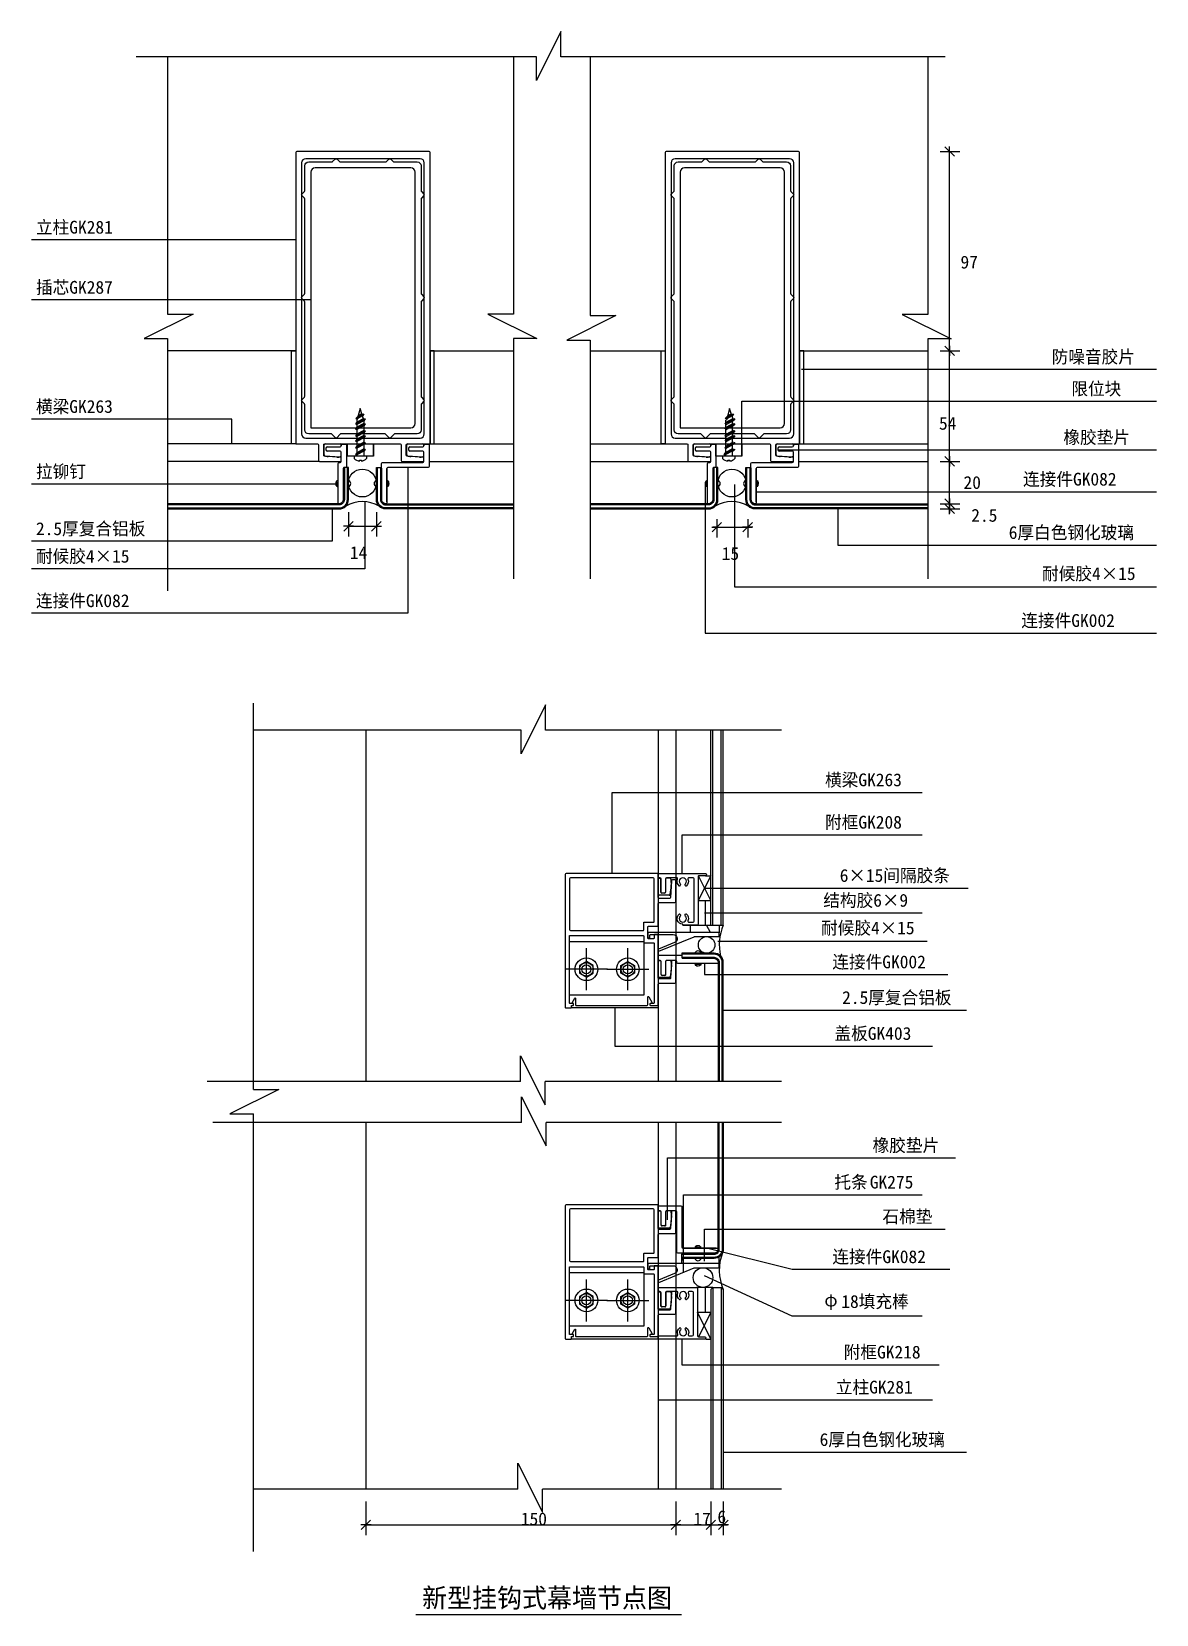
# Model space of a CAD drawing. Header units: metres. Extents: x 112450 to 112994, y 38933 to 39699.
import ezdxf

# ---------------------------------------------------------------- set-up
doc = ezdxf.new("R2010")
doc.units = ezdxf.units.M
for name, color, linetype in [('1', 1, 'Continuous'), ('AXIS', 3, 'Continuous'), ('DOTE', 1, 'Continuous'), ('LAYER4', 6, 'Continuous'), ('PUB_DIM', 3, 'Continuous')]:
    doc.layers.add(name, color=color, linetype=linetype)

# ---------------------------------------------------------------- blocks, each defined once
blk = doc.blocks.new('SJJ')
at = {"layer": 'AXIS'}
for p, q in [((-8.2, 0.67), (-8.2, 5.54)), ((-7.7, 6.04), (-0.4, 6.04)), ((-7.2, 2.94), (-7.2, 4.14)), ((-6.7, 4.64), (-0.4, 4.64)), ((-0.4, 2.44), (-6.7, 2.44)), ((0.1, 5.54), (0.1, 5.14)), ((0.1, 0.3), (0.1, 1.94)), ((-2.05, -0.35), (-6.24, -0.07))]:
    blk.add_line(p, q, dxfattribs=at)
for centre, radius, start, end in [((-7.7, 5.54), 0.5, 90, 180), ((-7.7, 0.67), 0.5, 180, 254.02), ((-5.95, 6.79), 6.87, 254.02, 267.55), ((-6.7, 4.14), 0.5, 90, 180), ((-6.7, 2.94), 0.5, 180, 270), ((-0.4, 5.54), 0.5, 0, 90), ((-0.4, 5.14), 0.5, 270, 0), ((-0.4, 5.14), 0.5, 270, 0), ((-0.4, 1.94), 0.5, 360, 90), ((-0.4, 1.94), 0.5, 0, 90), ((-0.4, 1.94), 0.5, 0, 90), ((-0.4, 0.3), 0.5, 286.49, 0), ((-1.6, 4.36), 4.73, 264.63, 286.49)]:
    blk.add_arc(centre, radius, start, end, dxfattribs=at)
blk = doc.blocks.new('_ArchTick')
blk.add_line((-0.54, 0), (0.54, 0))
at = {"color": 0, "linetype": 'ByBlock'}
blk.add_lwpolyline([(-0.5, -0.5), (0.5, 0.5)], dxfattribs=at)

msp = doc.modelspace()

# ---------------------------------------------------------------- hatches: boundary and pattern name
at = {"layer": 'PUB_DIM'}
h = msp.add_hatch(dxfattribs=at)
h.set_pattern_fill('DASH', scale=10)
h.paths.add_polyline_path([(112616.75, 39478.48, -0.04), (112616.54, 39478.57, -0.77), (112603.46, 39478.57, -0.04), (112603.25, 39478.48), (112603.25, 39472.23, -0.2), (112601.93, 39469.05, -0.28), (112618.07, 39469.05, -0.2), (112616.75, 39472.23)])
h = msp.add_hatch(dxfattribs=at)
h.set_pattern_fill('DASH', scale=10)
h.paths.add_polyline_path([(112795.57, 39478.48, -0.04), (112795.35, 39478.57, -0.77), (112782.28, 39478.57, -0.04), (112782.07, 39478.48), (112782.07, 39472.23, -0.2), (112780.75, 39469.05, -0.28), (112796.88, 39469.05, -0.2), (112795.57, 39472.23)])
h = msp.add_hatch(dxfattribs=at)
h.set_pattern_fill('NET', scale=20)
h.paths.add_polyline_path([(112778.67, 39278.22), (112772.52, 39278.22), (112772.52, 39266.72, -0.39), (112772.06, 39266.22), (112778.67, 39266.22)])
h = msp.add_hatch(dxfattribs=at)
h.set_pattern_fill('NET3', scale=15)
h.paths.add_polyline_path([(112782.67, 39266.22), (112772.11, 39266.22, -0.02), (112772.07, 39266.22), (112768.67, 39266.22), (112768.67, 39262.71), (112772.17, 39262.71), (112772.17, 39262.71), (112778.67, 39262.71), (112778.67, 39262.71), (112782.47, 39262.71, -0.41), (112782.67, 39262.51)])
h = msp.add_hatch(dxfattribs=at)
h.set_pattern_fill('DASH', scale=10)
h.paths.add_polyline_path([(112784.67, 39266.22), (112782.67, 39266.22), (112782.67, 39262.51), (112782.67, 39260.91, -0.41), (112782.47, 39260.71), (112776.59, 39260.71, -0.41), (112780.59, 39256.71, -0.41), (112776.59, 39252.72), (112780.21, 39252.72, -0.2), (112783.39, 39251.4, -0.17)])
h = msp.add_hatch(dxfattribs=at)
h.set_pattern_fill('NET3', scale=15)
h.paths.add_polyline_path([(112782.47, 39105.64, -0.14), (112780.11, 39104.97), (112773.86, 39104.97, -0.74), (112770.86, 39104.97), (112764.61, 39104.97), (112764.61, 39102.46), (112782.47, 39102.46)])
h = msp.add_hatch(dxfattribs=at)
h.set_pattern_fill('DASH', scale=10)
h.paths.add_polyline_path([(112784.09, 39107.25, -0.07), (112783.35, 39106.29, -0.06), (112782.47, 39105.6), (112782.47, 39102.46, -0.41), (112782.67, 39102.26), (112782.67, 39100.66, -0.41), (112782.47, 39100.46), (112774.85, 39100.46, -0.41), (112779.59, 39095.72, -0.05), (112779.5, 39094.79), (112783.63, 39092.89, -0.16)])
h.paths.add_polyline_path([(112779.5, 39094.79, -0.36), (112774.85, 39090.97), (112779.67, 39090.97), (112783.67, 39090.97), (112784.67, 39089.97, -0.03), (112783.63, 39092.89)])
h = msp.add_hatch(dxfattribs=at)
h.set_pattern_fill('HEX', scale=8)
h.paths.add_polyline_path([(112779.59, 39095.72, 1), (112770.1, 39095.72, 1)])
h = msp.add_hatch(dxfattribs=at)
h.set_pattern_fill('NET', scale=20)
h.paths.add_polyline_path([(112778.67, 39089.97), (112779.67, 39090.97), (112771.67, 39090.97, -0.41), (112772.17, 39090.47), (112772.17, 39078.97), (112778.67, 39078.97)])

# ---------------------------------------------------------------- linework, layer by layer
msp.add_line((112635.92, 38932.71), (112764.47, 38932.71))
at = {"layer": 'AXIS'}
for p, q in [((112706.02, 39698.72), (112694.18, 39675.03)), ((112706.02, 39686.57), (112706.02, 39698.72)), ((112694.18, 39675.03), (112694.18, 39686.57)), ((112528.01, 39562.01), (112504.32, 39550.17)), ((112515.69, 39562.01), (112528.01, 39562.01)), ((112683.15, 39561.99), (112670.75, 39561.99)), ((112670.75, 39561.99), (112694.45, 39550.14)), ((112732.58, 39561.3), (112708.89, 39549.46)), ((112720.31, 39561.3), (112732.58, 39561.3)), ((112871.29, 39561.87), (112894.98, 39550.03)), ((112883.63, 39561.87), (112871.29, 39561.87)), ((112504.32, 39550.17), (112515.69, 39550.17)), ((112694.45, 39550.14), (112683.15, 39550.14)), ((112708.89, 39549.46), (112720.31, 39549.46)), ((112894.98, 39550.03), (112883.63, 39550.03)), ((112557.32, 39186.77), (112557.32, 39373.77)), ((112698.65, 39372.85), (112686.8, 39349.16)), ((112698.65, 39360.64), (112698.65, 39372.85)), ((112686.8, 39360.64), (112557.32, 39360.64)), ((112686.8, 39349.16), (112686.8, 39360.64)), ((112812.81, 39360.64), (112698.65, 39360.64)), ((112686.59, 39202.95), (112698.44, 39179.26)), ((112686.59, 39190.53), (112686.59, 39202.95)), ((112686.59, 39190.53), (112534.93, 39190.53)), ((112698.44, 39179.26), (112698.44, 39190.53)), ((112812.81, 39190.53), (112698.44, 39190.53)), ((112569.59, 39186.77), (112545.9, 39174.92)), ((112557.32, 39186.77), (112569.59, 39186.77)), ((112687.06, 39170.72), (112687.06, 39183.14)), ((112687.06, 39183.14), (112698.9, 39159.45)), ((112545.9, 39174.92), (112557.32, 39174.92)), ((112557.32, 38963.17), (112557.32, 39174.92)), ((112687.06, 39170.72), (112537.66, 39170.69)), ((112698.9, 39159.45), (112698.9, 39170.69)), ((112812.81, 39170.69), (112698.9, 39170.69)), ((112685.26, 38993.32), (112685.26, 39005.89)), ((112685.26, 39005.89), (112697.1, 38982.2)), ((112685.26, 38993.32), (112557.32, 38993.32)), ((112697.1, 38982.2), (112697.1, 38993.32)), ((112812.81, 38993.32), (112697.1, 38993.32))]:
    msp.add_line(p, q, dxfattribs=at)
at = {"layer": 'DOTE'}
for p, q in [((112577.75, 39544.23), (112515.69, 39544.23)), ((112642.75, 39544.23), (112683.15, 39544.23)), ((112720.31, 39544.23), (112756.57, 39544.23)), ((112821.57, 39544.23), (112883.63, 39544.23)), ((112577.95, 39499.23), (112515.69, 39499.23)), ((112615.38, 39493.23), (112615.38, 39499.23)), ((112642.75, 39499.23), (112683.15, 39499.23)), ((112720.31, 39499.23), (112756.57, 39499.23)), ((112793.7, 39493.23), (112793.7, 39499.23)), ((112820.27, 39499.23), (112883.63, 39499.23)), ((112589.25, 39490.73), (112515.69, 39490.73)), ((112642.75, 39490.73), (112683.15, 39490.73)), ((112720.31, 39490.73), (112768.07, 39490.73)), ((112821.57, 39490.73), (112883.63, 39490.73)), ((112611.67, 39360.64), (112611.67, 39190.53)), ((112753.17, 39360.64), (112753.17, 39190.53)), ((112761.67, 39360.64), (112761.67, 39190.53)), ((112778.67, 39266.22), (112778.67, 39360.64)), ((112784.67, 39266.22), (112784.67, 39360.64)), ((112765.04, 39266.22), (112784.67, 39266.22)), ((112746.17, 39258.21), (112710.17, 39258.21)), ((112746.17, 39257.91), (112746.17, 39232.46)), ((112746.17, 39232.46), (112710.17, 39232.46)), ((112611.67, 39170.69), (112611.67, 38993.32)), ((112753.17, 39170.69), (112753.17, 38993.32)), ((112761.67, 39170.69), (112761.67, 38993.32)), ((112746.17, 39097.96), (112710.17, 39097.96)), ((112746.17, 39097.66), (112746.17, 39072.22)), ((112779.67, 39090.97), (112778.67, 39089.97)), ((112778.67, 39089.97), (112778.67, 38993.32)), ((112779.67, 39090.97), (112783.67, 39090.97)), ((112783.67, 39090.97), (112784.67, 39089.97)), ((112784.67, 39089.97), (112784.67, 38993.32)), ((112746.17, 39072.22), (112710.17, 39072.22))]:
    msp.add_line(p, q, dxfattribs=at)
for points in [[(112599.28, 39492.78), (112591.72, 39493.29, -0.39), (112591.25, 39493.79), (112591.25, 39498.73, -0.41), (112591.75, 39499.23), (112628.25, 39499.23, -0.41), (112628.75, 39498.73), (112628.75, 39491.23, 0.41), (112629.25, 39490.73), (112639.25, 39490.73, 0.41), (112639.75, 39491.23), (112639.75, 39492.28, 0.39), (112639.28, 39492.78), (112631.72, 39493.29, -0.39), (112631.25, 39493.79), (112631.25, 39498.73, -0.41), (112631.75, 39499.23), (112642.55, 39499.23, 0.41), (112642.75, 39499.43), (112642.75, 39640.23, 0.41), (112642.25, 39640.73), (112578.25, 39640.73, 0.41), (112577.75, 39640.23), (112577.75, 39499.43, 0.41), (112577.95, 39499.23), (112588.25, 39499.23, -0.41), (112588.75, 39498.73), (112588.75, 39491.23, 0.41), (112589.25, 39490.73), (112599.25, 39490.73, 0.41), (112599.75, 39491.23), (112599.75, 39492.28, 0.39)], [(112624.9, 39635.88, 0.2), (112625.25, 39635.73), (112636.45, 39635.73, -0.41), (112638.45, 39633.73), (112638.45, 39621.73, 0.2), (112638.6, 39621.38), (112639.8, 39620.09, -0.41), (112639.8, 39619.38), (112638.6, 39618.09, 0.2), (112638.45, 39617.73), (112638.45, 39571.98, 0.2), (112638.6, 39571.63), (112639.8, 39570.33, -0.41), (112639.8, 39569.63), (112638.6, 39568.33, 0.2), (112638.45, 39567.98), (112638.45, 39522.23, 0.2), (112638.6, 39521.88), (112639.8, 39520.58, -0.41), (112639.8, 39519.88), (112638.6, 39518.58, 0.2), (112638.45, 39518.23), (112638.45, 39506.03, -0.41), (112636.45, 39504.03), (112625.66, 39504.03, 0.2), (112625.31, 39503.89), (112623.6, 39502.18, -0.41), (112622.9, 39502.18), (112621.19, 39503.89, 0.2), (112620.84, 39504.03), (112599.66, 39504.03, 0.2), (112599.31, 39503.89), (112597.6, 39502.18, -0.41), (112596.9, 39502.18), (112595.19, 39503.89, 0.2), (112594.84, 39504.03), (112584.05, 39504.03, -0.41), (112582.05, 39506.03), (112582.05, 39518.23, 0.2), (112581.9, 39518.58), (112580.7, 39519.88, -0.41), (112580.7, 39520.58), (112581.9, 39521.88, 0.2), (112582.05, 39522.23), (112582.05, 39567.98, 0.2), (112581.9, 39568.33), (112580.7, 39569.63, -0.41), (112580.7, 39570.33), (112581.9, 39571.63, 0.2), (112582.05, 39571.98), (112582.05, 39617.73, 0.2), (112581.9, 39618.09), (112580.7, 39619.38, -0.41), (112580.7, 39620.09), (112581.9, 39621.38, 0.2), (112582.05, 39621.73), (112582.05, 39633.73, -0.41), (112584.05, 39635.73), (112595.25, 39635.73, 0.2), (112595.6, 39635.88), (112596.9, 39637.09, -0.41), (112597.6, 39637.09), (112598.9, 39635.88, 0.2), (112599.25, 39635.73), (112621.25, 39635.73, 0.2), (112621.6, 39635.88), (112622.9, 39637.09, -0.41), (112623.6, 39637.09)], [(112580.55, 39635.23), (112580.55, 39504.03, 0.41), (112582.55, 39502.03), (112637.95, 39502.03, 0.41), (112639.95, 39504.03), (112639.95, 39635.23, 0.41), (112637.95, 39637.23), (112582.55, 39637.23, 0.41)], [(112778.1, 39492.78), (112770.53, 39493.29, -0.39), (112770.07, 39493.79), (112770.07, 39498.73, -0.41), (112770.57, 39499.23), (112807.07, 39499.23, -0.41), (112807.57, 39498.73), (112807.57, 39491.23, 0.41), (112808.07, 39490.73), (112818.07, 39490.73, 0.41), (112818.57, 39491.23), (112818.57, 39492.28, 0.39), (112818.1, 39492.78), (112810.53, 39493.29, -0.39), (112810.07, 39493.79), (112810.07, 39498.73, -0.41), (112810.57, 39499.23), (112821.37, 39499.23, 0.41), (112821.57, 39499.43), (112821.57, 39640.23, 0.41), (112821.07, 39640.73), (112757.07, 39640.73, 0.41), (112756.57, 39640.23), (112756.57, 39499.43, 0.41), (112756.77, 39499.23), (112767.07, 39499.23, -0.41), (112767.57, 39498.73), (112767.57, 39491.23, 0.41), (112768.07, 39490.73), (112778.07, 39490.73, 0.41), (112778.57, 39491.23), (112778.57, 39492.28, 0.39)], [(112803.71, 39635.88, 0.2), (112804.07, 39635.73), (112815.27, 39635.73, -0.41), (112817.27, 39633.73), (112817.27, 39621.73, 0.2), (112817.41, 39621.38), (112818.62, 39620.09, -0.41), (112818.62, 39619.38), (112817.41, 39618.09, 0.2), (112817.27, 39617.73), (112817.27, 39571.98, 0.2), (112817.41, 39571.63), (112818.62, 39570.33, -0.41), (112818.62, 39569.63), (112817.41, 39568.33, 0.2), (112817.27, 39567.98), (112817.27, 39522.23, 0.2), (112817.41, 39521.88), (112818.62, 39520.58, -0.41), (112818.62, 39519.88), (112817.41, 39518.58, 0.2), (112817.27, 39518.23), (112817.27, 39506.03, -0.41), (112815.27, 39504.03), (112804.48, 39504.03, 0.2), (112804.13, 39503.89), (112802.42, 39502.18, -0.41), (112801.71, 39502.18), (112800, 39503.89, 0.2), (112799.65, 39504.03), (112778.48, 39504.03, 0.2), (112778.13, 39503.89), (112776.42, 39502.18, -0.41), (112775.71, 39502.18), (112774, 39503.89, 0.2), (112773.65, 39504.03), (112762.87, 39504.03, -0.41), (112760.87, 39506.03), (112760.87, 39518.23, 0.2), (112760.72, 39518.58), (112759.51, 39519.88, -0.41), (112759.51, 39520.58), (112760.72, 39521.88, 0.2), (112760.87, 39522.23), (112760.87, 39567.98, 0.2), (112760.72, 39568.33), (112759.51, 39569.63, -0.41), (112759.51, 39570.33), (112760.72, 39571.63, 0.2), (112760.87, 39571.98), (112760.87, 39617.73, 0.2), (112760.72, 39618.09), (112759.51, 39619.38, -0.41), (112759.51, 39620.09), (112760.72, 39621.38, 0.2), (112760.87, 39621.73), (112760.87, 39633.73, -0.41), (112762.87, 39635.73), (112774.07, 39635.73, 0.2), (112774.42, 39635.88), (112775.71, 39637.09, -0.41), (112776.42, 39637.09), (112777.71, 39635.88, 0.2), (112778.07, 39635.73), (112800.07, 39635.73, 0.2), (112800.42, 39635.88), (112801.71, 39637.09, -0.41), (112802.42, 39637.09)], [(112759.37, 39635.23), (112759.37, 39504.03, 0.41), (112761.37, 39502.03), (112816.77, 39502.03, 0.41), (112818.77, 39504.03), (112818.77, 39635.23, 0.41), (112816.77, 39637.23), (112761.37, 39637.23, 0.41)], [(112587.05, 39632.73, 0.41), (112585.05, 39630.73), (112585.05, 39507.03), (112633.45, 39507.03, 0.41), (112635.45, 39509.03), (112635.45, 39630.73, 0.41), (112633.45, 39632.73)], [(112765.87, 39632.73, 0.41), (112763.87, 39630.73), (112763.87, 39507.03), (112812.27, 39507.03, 0.41), (112814.27, 39509.03), (112814.27, 39630.73, 0.41), (112812.27, 39632.73)], [(112750.67, 39289.22), (112710.67, 39289.22, 0.41), (112710.17, 39288.72), (112710.17, 39264.21, 0.41), (112710.67, 39263.71), (112745.97, 39263.71, 0.41), (112746.17, 39263.91), (112746.17, 39267.51, -0.41), (112746.37, 39267.71), (112750.97, 39267.71, 0.41), (112751.17, 39267.91), (112751.17, 39288.72, 0.41)], [(112763.76, 39270.67, 2.32), (112766.31, 39270.67, -0.44), (112766.39, 39271.7, -0.33), (112766.63, 39271.71, -0.35), (112767.57, 39268.41, 0.54), (112768.04, 39267.71), (112770.02, 39267.71, 0.41), (112770.52, 39268.21), (112770.52, 39288.71, 0.41), (112770.02, 39289.21), (112768.04, 39289.21, 0.54), (112767.57, 39288.52, -0.35), (112766.63, 39285.22, -0.33), (112766.39, 39285.23, -0.44), (112766.31, 39286.26, 2.32), (112763.76, 39286.26, -0.44), (112763.68, 39285.23, -0.33), (112763.44, 39285.22, -0.35), (112762.5, 39288.52, 0.54), (112762.04, 39289.21), (112757.22, 39289.22, 0.41), (112756.72, 39288.72), (112756.72, 39282.22, -0.41), (112756.22, 39281.72), (112755.02, 39281.72, -0.41), (112754.52, 39282.22), (112754.52, 39288.72, 0.41), (112754.02, 39289.22), (112753.42, 39289.22, -0.41), (112753.22, 39289.42), (112753.22, 39291.02, -0.41), (112753.42, 39291.22), (112776.02, 39291.22, -1), (112776.02, 39290.22), (112773.02, 39290.22, 0.41), (112772.52, 39289.72), (112772.52, 39266.72, -0.41), (112772.02, 39266.22), (112765.04, 39266.22), (112765.04, 39266.71, -0.73), (112763.44, 39271.71, -0.33), (112763.68, 39271.7, -0.44)], [(112760.36, 39261.71, -0.82), (112761.12, 39257.86), (112753.3, 39254.64, 0.3), (112753.17, 39254.46), (112753.17, 39253.81, 0.53), (112753.45, 39253.63), (112770.64, 39260.7, -0.1), (112770.71, 39260.71), (112782.47, 39260.71, 0.41), (112782.67, 39260.91), (112782.67, 39262.51, 0.41), (112782.47, 39262.71), (112748.37, 39262.71, 0.41), (112748.17, 39262.51), (112748.17, 39260.41, 0.41), (112748.37, 39260.21), (112748.97, 39260.21, 0.41), (112749.17, 39260.41), (112749.17, 39261.51, -0.41), (112749.37, 39261.71)], [(112711.67, 39228.42, -0.58), (112711.5, 39228.72), (112712.8, 39230.97, -0.77), (112713.17, 39230.87), (112713.17, 39227.62, 0.41), (112713.37, 39227.42), (112747.77, 39227.42, 0.41), (112748.17, 39227.82), (112748.17, 39231.53, -0.77), (112748.55, 39231.63), (112750.23, 39228.72, -0.58), (112750.05, 39228.42), (112749.37, 39228.42, 0.41), (112749.17, 39228.22), (112749.17, 39227.62, 0.41), (112749.37, 39227.42), (112752.97, 39227.42, -0.41), (112753.17, 39227.22), (112753.17, 39226.42, -0.41), (112752.97, 39226.22), (112711.37, 39226.22, -0.41), (112711.17, 39226.42), (112711.17, 39227.22, -0.41), (112711.37, 39227.42), (112711.97, 39227.42, 0.41), (112712.17, 39227.62), (112712.17, 39228.22, 0.41), (112711.97, 39228.42)], [(112750.67, 39128.97), (112710.67, 39128.97, 0.41), (112710.17, 39128.47), (112710.17, 39103.96, 0.41), (112710.67, 39103.46), (112745.97, 39103.46, 0.41), (112746.17, 39103.66), (112746.17, 39107.26, -0.41), (112746.37, 39107.46), (112750.97, 39107.46, 0.41), (112751.17, 39107.66), (112751.17, 39128.47, 0.41)], [(112760.36, 39101.46, -0.82), (112761.12, 39097.62), (112753.3, 39094.4, 0.3), (112753.17, 39094.21), (112753.17, 39093.56, 0.53), (112753.45, 39093.38), (112770.64, 39100.45, -0.1), (112770.71, 39100.46), (112782.47, 39100.46, 0.41), (112782.67, 39100.66), (112782.67, 39102.26, 0.41), (112782.47, 39102.46), (112748.37, 39102.46, 0.41), (112748.17, 39102.26), (112748.17, 39100.16, 0.41), (112748.37, 39099.96), (112748.97, 39099.96, 0.41), (112749.17, 39100.16), (112749.17, 39101.26, -0.41), (112749.37, 39101.46)], [(112766.44, 39086.02, 2.32), (112763.9, 39086.02, -0.44), (112763.82, 39084.98, -0.33), (112763.58, 39084.98, -0.35), (112762.63, 39088.28, 0.54), (112762.17, 39088.97), (112757.17, 39088.97, 0.41), (112756.67, 39088.47), (112756.67, 39081.97, -0.41), (112756.17, 39081.47), (112754.97, 39081.47, -0.41), (112754.47, 39081.97), (112754.47, 39088.47, 0.41), (112753.97, 39088.97), (112753.37, 39088.97, -0.41), (112753.17, 39089.17), (112753.17, 39090.77, -0.41), (112753.37, 39090.97), (112771.67, 39090.97, -0.41), (112772.17, 39090.47), (112772.17, 39067.47, 0.41), (112772.67, 39066.97), (112775.67, 39066.97, -1), (112775.67, 39065.97), (112753.37, 39065.97, -0.41), (112753.17, 39066.17), (112753.17, 39067.27, -0.41), (112753.37, 39067.47), (112762.17, 39067.47, 0.54), (112762.63, 39068.16, -0.35), (112763.58, 39071.46, -0.33), (112763.82, 39071.46, -0.44), (112763.9, 39070.42, 2.32), (112766.44, 39070.42, -0.44), (112766.53, 39071.46, -0.33), (112766.76, 39071.46, -0.35), (112767.71, 39068.16, 0.54), (112768.17, 39067.47), (112769.67, 39067.47, 0.41), (112770.17, 39067.97), (112770.17, 39088.47, 0.41), (112769.67, 39088.97), (112768.17, 39088.97, 0.54), (112767.71, 39088.28, -0.35), (112766.76, 39084.98, -0.33), (112766.53, 39084.98, -0.44)], [(112711.67, 39068.17, -0.58), (112711.5, 39068.47), (112712.8, 39070.72, -0.77), (112713.17, 39070.62), (112713.17, 39067.37, 0.41), (112713.37, 39067.17), (112747.77, 39067.17, 0.41), (112748.17, 39067.57), (112748.17, 39071.28, -0.77), (112748.55, 39071.38), (112750.23, 39068.47, -0.58), (112750.05, 39068.17), (112749.37, 39068.17, 0.41), (112749.17, 39067.97), (112749.17, 39067.37, 0.41), (112749.37, 39067.17), (112752.97, 39067.17, -0.41), (112753.17, 39066.97), (112753.17, 39066.17, -0.41), (112752.97, 39065.97), (112711.37, 39065.97, -0.41), (112711.17, 39066.17), (112711.17, 39066.97, -0.41), (112711.37, 39067.17), (112711.97, 39067.17, 0.41), (112712.17, 39067.37), (112712.17, 39067.97, 0.41), (112711.97, 39068.17)]]:
    msp.add_lwpolyline(points, format="xyb", close=True, dxfattribs=at)
for points in [[(112599.75, 39490.73), (112599.75, 39495.13, 0.41), (112599.25, 39495.63), (112592.95, 39495.63, -0.41), (112592.45, 39496.13), (112592.45, 39497.33, -0.41), (112592.95, 39497.83), (112599.25, 39497.83, 0.41), (112599.75, 39498.33), (112599.75, 39498.93, -0.41), (112599.95, 39499.13), (112601.55, 39499.13), (112602.05, 39499.13, -0.41), (112602.25, 39498.93), (112602.25, 39488.23, -0.41), (112601.75, 39487.73), (112601.25, 39487.73), (112601.25, 39487.73, 0.41), (112600.75, 39487.23), (112600.75, 39472.23, -0.41), (112598.75, 39470.23), (112598.75, 39470.23), (112598.75, 39470.23, -0.41), (112598.25, 39470.73), (112598.25, 39489.73, -0.41), (112598.75, 39490.23), (112599.25, 39490.23, 0.41), (112599.75, 39490.73)], [(112621.75, 39471.23), (112621.75, 39487.23), (112621.75, 39470.73, -0.41), (112621.25, 39470.23, -0.41), (112619.25, 39472.23), (112619.25, 39489.73, -0.41), (112619.75, 39490.23), (112639.25, 39490.23, 0.41), (112639.75, 39490.73), (112639.75, 39495.13, 0.41), (112639.25, 39495.63), (112632.95, 39495.63, -0.41), (112632.45, 39496.13), (112632.45, 39497.33, -0.41), (112632.95, 39497.83), (112639.25, 39497.83, 0.41), (112639.75, 39498.33), (112639.75, 39498.93, -0.41), (112639.95, 39499.13), (112641.55, 39499.13), (112642.05, 39499.13, -0.41), (112642.25, 39498.93), (112642.25, 39488.23, -0.41), (112641.75, 39487.73), (112622.25, 39487.73, 0.41), (112621.75, 39487.23)], [(112778.57, 39490.73), (112778.57, 39495.13, 0.41), (112778.07, 39495.63), (112771.77, 39495.63, -0.41), (112771.27, 39496.13), (112771.27, 39497.33, -0.41), (112771.77, 39497.83), (112778.07, 39497.83, 0.41), (112778.57, 39498.33), (112778.57, 39498.93, -0.41), (112778.77, 39499.13), (112780.37, 39499.13), (112780.87, 39499.13, -0.41), (112781.07, 39498.93), (112781.07, 39488.23, -0.41), (112780.57, 39487.73), (112780.07, 39487.73), (112780.07, 39487.73, 0.41), (112779.57, 39487.23), (112779.57, 39472.23, -0.41), (112777.57, 39470.23), (112777.57, 39470.23), (112777.57, 39470.23, -0.41), (112777.07, 39470.73), (112777.07, 39489.73, -0.41), (112777.57, 39490.23), (112778.07, 39490.23, 0.41), (112778.57, 39490.73)], [(112800.57, 39471.23), (112800.57, 39487.23), (112800.57, 39470.73, -0.41), (112800.07, 39470.23, -0.41), (112798.07, 39472.23), (112798.07, 39489.73, -0.41), (112798.57, 39490.23), (112818.07, 39490.23, 0.41), (112818.57, 39490.73), (112818.57, 39495.13, 0.41), (112818.07, 39495.63), (112811.77, 39495.63, -0.41), (112811.27, 39496.13), (112811.27, 39497.33, -0.41), (112811.77, 39497.83), (112818.07, 39497.83, 0.41), (112818.57, 39498.33), (112818.57, 39498.93, -0.41), (112818.77, 39499.13), (112820.37, 39499.13), (112820.87, 39499.13, -0.41), (112821.07, 39498.93), (112821.07, 39488.23, -0.41), (112820.57, 39487.73), (112801.07, 39487.73, 0.41), (112800.57, 39487.23)], [(112515.69, 39467.73), (112598.75, 39467.73, 0.2), (112601.93, 39469.05, 0.2), (112603.25, 39472.23), (112603.25, 39487.73), (112601.25, 39487.73, 0.2), (112600.9, 39487.59, 0.2), (112600.75, 39487.23), (112600.75, 39472.23, -0.2), (112600.16, 39470.82, -0.2), (112598.75, 39470.23), (112515.69, 39470.23)], [(112683.15, 39467.73), (112621.25, 39467.73, -0.2), (112618.07, 39469.05, -0.2), (112616.75, 39472.23), (112616.75, 39487.73), (112618.75, 39487.73, -0.2), (112619.1, 39487.59, -0.2), (112619.25, 39487.23), (112619.25, 39472.23, 0.2), (112619.84, 39470.82, 0.2), (112621.25, 39470.23), (112683.15, 39470.23)], [(112720.31, 39467.73), (112777.57, 39467.73, 0.2), (112780.75, 39469.05, 0.2), (112782.07, 39472.23), (112782.07, 39487.73), (112780.07, 39487.73, 0.2), (112779.71, 39487.59, 0.2), (112779.57, 39487.23), (112779.57, 39472.23, -0.2), (112778.98, 39470.82, -0.2), (112777.57, 39470.23), (112720.31, 39470.23)], [(112883.63, 39467.73), (112800.07, 39467.73, -0.2), (112796.88, 39469.05, -0.2), (112795.57, 39472.23), (112795.57, 39487.73), (112797.57, 39487.73, -0.2), (112797.92, 39487.59, -0.2), (112798.07, 39487.23), (112798.07, 39472.23, 0.2), (112798.65, 39470.82, 0.2), (112800.07, 39470.23), (112883.63, 39470.23)], [(112753.67, 39240.22, -0.41), (112753.17, 39240.72), (112753.17, 39261.51, 0.41), (112752.97, 39261.71), (112751.37, 39261.71, 0.41), (112751.17, 39261.51), (112751.17, 39259.91, -0.41), (112750.97, 39259.71), (112748.37, 39259.71, -0.41), (112748.17, 39259.91), (112748.17, 39265.51, -0.41), (112748.37, 39265.71), (112752.97, 39265.71, 0.41), (112753.17, 39265.91), (112753.17, 39276.72, -0.41), (112753.67, 39277.22), (112761.17, 39277.22, 0.41), (112761.67, 39277.72), (112761.67, 39287.72, 0.41), (112761.17, 39288.22), (112760.12, 39288.22, 0.39), (112759.62, 39287.75), (112759.12, 39279.68, -0.39), (112758.62, 39279.22), (112753.67, 39279.22, -0.41), (112753.17, 39279.72), (112753.17, 39291.02, 0.41), (112752.97, 39291.22), (112708.67, 39291.22, 0.41), (112708.17, 39290.72), (112708.17, 39226.42, 0.41), (112708.37, 39226.22), (112710.97, 39226.22, 0.41), (112711.17, 39226.42), (112711.17, 39227.22, -0.41), (112711.37, 39227.42), (112711.97, 39227.42, 0.41), (112712.17, 39227.62), (112712.17, 39228.22, 0.41), (112711.97, 39228.42), (112710.37, 39228.42, -0.41), (112710.17, 39228.62), (112710.17, 39261.21), (112745.97, 39261.21, -0.41), (112746.17, 39261.01), (112746.17, 39257.91, 0.41), (112746.37, 39257.71), (112750.97, 39257.71, -0.41), (112751.17, 39257.51), (112751.17, 39228.62, -0.41), (112750.97, 39228.42), (112749.37, 39228.42, 0.41), (112749.17, 39228.22), (112749.17, 39227.62, 0.41), (112749.37, 39227.42), (112752.97, 39227.42, 0.41), (112753.17, 39227.62), (112753.17, 39237.72, -0.41), (112753.67, 39238.22), (112761.17, 39238.22, 0.41), (112761.67, 39238.72), (112761.67, 39248.72, 0.41), (112761.17, 39249.22), (112760.12, 39249.22, 0.39), (112759.62, 39248.75), (112759.12, 39240.68, -0.43), (112758.54, 39240.22), (112753.67, 39240.22)], [(112761.67, 39249.22), (112757.27, 39249.22, 0.41), (112756.77, 39248.72), (112756.77, 39242.42, -0.41), (112756.27, 39241.92), (112755.07, 39241.92, -0.41), (112754.57, 39242.42), (112754.57, 39248.72, 0.41), (112754.07, 39249.22), (112753.47, 39249.22, -0.41), (112753.27, 39249.42), (112753.27, 39251.02), (112753.27, 39251.52, -0.41), (112753.47, 39251.72), (112764.17, 39251.72, -0.41), (112764.67, 39251.22), (112764.67, 39250.72), (112764.67, 39250.72, 0.41), (112765.17, 39250.22), (112780.17, 39250.22, -0.41), (112782.17, 39248.22), (112782.17, 39248.22), (112782.17, 39248.22, -0.41), (112781.67, 39247.72), (112762.67, 39247.72, -0.41), (112762.17, 39248.22), (112762.17, 39248.72, 0.41), (112761.67, 39249.22)], [(112784.67, 39190.53), (112784.67, 39248.22, 0.2), (112783.36, 39251.4, 0.2), (112780.17, 39252.72), (112764.67, 39252.72), (112764.67, 39250.72, 0.2), (112764.82, 39250.36, 0.2), (112765.17, 39250.22), (112780.17, 39250.22, -0.2), (112781.59, 39249.63, -0.2), (112782.17, 39248.22), (112782.17, 39190.53)], [(112784.67, 39170.69), (112784.67, 39109.47, -0.2), (112783.35, 39106.29, -0.2), (112780.17, 39104.97), (112764.67, 39104.97), (112764.67, 39106.97, -0.2), (112764.82, 39107.32, -0.2), (112765.17, 39107.47), (112780.17, 39107.47, 0.2), (112781.58, 39108.05, 0.2), (112782.17, 39109.47), (112782.17, 39170.69)], [(112753.67, 39079.97, -0.41), (112753.17, 39080.47), (112753.17, 39101.26, 0.41), (112752.97, 39101.46), (112751.37, 39101.46, 0.41), (112751.17, 39101.26), (112751.17, 39099.66, -0.41), (112750.97, 39099.46), (112748.37, 39099.46, -0.41), (112748.17, 39099.66), (112748.17, 39105.26, -0.41), (112748.37, 39105.46), (112752.97, 39105.46, 0.41), (112753.17, 39105.66), (112753.17, 39116.47, -0.41), (112753.67, 39116.97), (112761.17, 39116.97, 0.41), (112761.67, 39117.47), (112761.67, 39127.47, 0.41), (112761.17, 39127.97), (112760.12, 39127.97, 0.39), (112759.62, 39127.5), (112759.12, 39119.44, -0.39), (112758.62, 39118.97), (112753.67, 39118.97, -0.41), (112753.17, 39119.47), (112753.17, 39130.77, 0.41), (112752.97, 39130.97), (112708.67, 39130.97, 0.41), (112708.17, 39130.47), (112708.17, 39066.17, 0.41), (112708.37, 39065.97), (112710.97, 39065.97, 0.41), (112711.17, 39066.17), (112711.17, 39066.97, -0.41), (112711.37, 39067.17), (112711.97, 39067.17, 0.41), (112712.17, 39067.37), (112712.17, 39067.97, 0.41), (112711.97, 39068.17), (112710.37, 39068.17, -0.41), (112710.17, 39068.37), (112710.17, 39100.96), (112745.97, 39100.96, -0.41), (112746.17, 39100.76), (112746.17, 39097.66, 0.41), (112746.37, 39097.46), (112750.97, 39097.46, -0.41), (112751.17, 39097.26), (112751.17, 39068.37, -0.41), (112750.97, 39068.17), (112749.37, 39068.17, 0.41), (112749.17, 39067.97), (112749.17, 39067.37, 0.41), (112749.37, 39067.17), (112752.97, 39067.17, 0.41), (112753.17, 39067.37), (112753.17, 39077.47, -0.41), (112753.67, 39077.97), (112761.17, 39077.97, 0.41), (112761.67, 39078.47), (112761.67, 39088.47, 0.41), (112761.17, 39088.97), (112760.12, 39088.97, 0.39), (112759.62, 39088.5), (112759.12, 39080.44, -0.43), (112758.54, 39079.97), (112753.67, 39079.97)], [(112781.17, 39109.97), (112765.17, 39109.97), (112781.67, 39109.97, -0.41), (112782.17, 39109.47, -0.41), (112780.17, 39107.47), (112762.67, 39107.47, -0.41), (112762.17, 39107.97), (112762.17, 39127.47, 0.41), (112761.67, 39127.97), (112757.27, 39127.97, 0.41), (112756.77, 39127.47), (112756.77, 39121.17, -0.41), (112756.27, 39120.67), (112755.07, 39120.67, -0.41), (112754.57, 39121.17), (112754.57, 39127.47, 0.41), (112754.07, 39127.97), (112753.47, 39127.97, -0.41), (112753.27, 39128.17), (112753.27, 39129.77), (112753.27, 39130.27, -0.41), (112753.47, 39130.47), (112764.17, 39130.47, -0.41), (112764.67, 39129.97), (112764.67, 39110.47, 0.41), (112765.17, 39109.97)]]:
    msp.add_lwpolyline(points, format="xyb", dxfattribs=at)
for points in [[(112602.75, 39499.23), (112615.38, 39499.23), (112615.38, 39493.23), (112602.75, 39493.23)], [(112781.07, 39499.23), (112793.7, 39499.23), (112793.7, 39493.23), (112781.07, 39493.23)], [(112715.13, 39243.01), (112718.42, 39241.11), (112721.72, 39243.01), (112721.72, 39246.82), (112718.42, 39248.72), (112715.13, 39246.82)], [(112741.74, 39243.01), (112738.45, 39241.11), (112735.15, 39243.01), (112735.15, 39246.82), (112738.45, 39248.72), (112741.74, 39246.82)], [(112715.13, 39082.77), (112718.42, 39080.86), (112721.72, 39082.77), (112721.72, 39086.57), (112718.42, 39088.47), (112715.13, 39086.57)], [(112741.74, 39082.77), (112738.45, 39080.86), (112735.15, 39082.77), (112735.15, 39086.57), (112738.45, 39088.47), (112741.74, 39086.57)]]:
    msp.add_lwpolyline(points, close=True, dxfattribs=at)
for centre, radius in [((112718.42, 39244.91), 5.49), ((112738.45, 39244.91), 5.49), ((112718.42, 39244.91), 3.29), ((112718.42, 39244.91), 2.2), ((112738.45, 39244.91), 3.29), ((112738.45, 39244.91), 2.2), ((112718.42, 39084.67), 5.49), ((112738.45, 39084.67), 5.49), ((112718.42, 39084.67), 3.29), ((112718.42, 39084.67), 2.2), ((112738.45, 39084.67), 3.29), ((112738.45, 39084.67), 2.2)]:
    msp.add_circle(centre, radius, dxfattribs=at)
for centre, radius, start, end in [((112598.77, 39479.98), 1.7, 141.99, 224.5), ((112598.25, 39479.98), 1.5, 89.99, 128.23), ((112595.84, 39479.82), 2, 325.61, 42.29), ((112602.78, 39479.98), 1.57, 287.34, 72.66), ((112617.22, 39479.98), 1.57, 107.34, 252.66), ((112621.75, 39479.98), 1.5, 51.77, 90.01), ((112624.16, 39479.82), 2, 137.71, 214.39), ((112621.23, 39479.98), 1.7, 315.5, 38.01), ((112777.59, 39479.98), 1.7, 141.99, 224.5), ((112777.07, 39479.98), 1.5, 89.99, 128.23), ((112774.66, 39479.82), 2, 325.61, 42.29), ((112781.6, 39479.98), 1.57, 287.34, 72.66), ((112796.03, 39479.98), 1.57, 107.34, 252.66), ((112800.57, 39479.98), 1.5, 51.77, 90.01), ((112802.97, 39479.82), 2, 137.71, 214.39), ((112800.04, 39479.98), 1.7, 315.5, 38.01), ((112598.25, 39479.98), 1.5, 239.66, 270.01), ((112621.75, 39479.98), 1.5, 269.99, 300.34), ((112777.07, 39479.98), 1.5, 239.66, 270.01), ((112800.57, 39479.98), 1.5, 269.99, 300.34), ((112772.42, 39252.25), 1.57, 17.34, 162.66), ((112772.42, 39247.72), 1.5, 179.99, 218.23), ((112772.59, 39245.31), 2, 55.61, 132.29), ((112772.42, 39248.24), 1.7, 231.99, 314.5), ((112772.46, 39247.72), 1.5, 329.66, 0.01), ((112772.42, 39109.97), 1.5, 141.77, 180.01), ((112772.42, 39105.44), 1.57, 197.34, 342.66), ((112772.59, 39112.37), 2, 227.71, 304.39), ((112772.42, 39109.45), 1.7, 45.5, 128.01), ((112772.42, 39109.97), 1.5, 359.99, 30.34)]:
    msp.add_arc(centre, radius, start, end, dxfattribs=at)
at = {"layer": 'LAYER4'}
for p, q in [((112718.42, 39234.75), (112718.42, 39255.07)), ((112738.45, 39234.75), (112738.45, 39255.07)), ((112728.58, 39244.91), (112708.26, 39244.91)), ((112728.29, 39244.91), (112748.61, 39244.91)), ((112718.42, 39074.51), (112718.42, 39094.83)), ((112738.45, 39074.51), (112738.45, 39094.83)), ((112728.58, 39084.67), (112708.26, 39084.67)), ((112728.29, 39084.67), (112748.61, 39084.67))]:
    msp.add_line(p, q, dxfattribs=at)
at = {"layer": 'PUB_DIM'}
for p, q in [((112694.18, 39686.57), (112500.42, 39686.57)), ((112515.69, 39686.57), (112515.69, 39562.01)), ((112683.15, 39686.57), (112683.15, 39561.99)), ((112891.97, 39686.57), (112706.02, 39686.57)), ((112720.31, 39686.57), (112720.31, 39561.3)), ((112883.63, 39686.57), (112883.63, 39561.87)), ((112889.63, 39640.73), (112899.21, 39640.73)), ((112894.21, 39544.23), (112894.21, 39640.73)), ((112494.92, 39597.98), (112449.91, 39597.98)), ((112577.75, 39597.98), (112494.92, 39597.98)), ((112493.95, 39568.88), (112449.91, 39568.88)), ((112585.05, 39568.88), (112493.95, 39568.88)), ((112515.69, 39550.17), (112515.69, 39428.05)), ((112683.15, 39550.14), (112683.15, 39433.91)), ((112720.31, 39549.46), (112720.31, 39433.91)), ((112883.63, 39550.03), (112883.63, 39433.91)), ((112889.63, 39544.23), (112899.21, 39544.23)), ((112889.63, 39544.23), (112899.21, 39544.23)), ((112894.21, 39490.73), (112894.21, 39544.23)), ((112822.44, 39535.29), (112994.26, 39535.29)), ((112915.06, 39535.29), (112994.26, 39535.29)), ((112793.7, 39519.8), (112994.26, 39519.8)), ((112793.7, 39496.59), (112793.7, 39519.8)), ((112546.82, 39511.22), (112449.91, 39511.22)), ((112546.82, 39499.23), (112546.82, 39511.22)), ((112611.37, 39511.35), (112606.65, 39508.83)), ((112607.89, 39512.66), (112606.83, 39511.54)), ((112606.83, 39511.54), (112607.52, 39511.35)), ((112610.76, 39513.65), (112606.85, 39511.56)), ((112610.7, 39511.55), (112607.33, 39509.75)), ((112608.93, 39516.31), (112607.34, 39510.74)), ((112610.08, 39512.73), (112607.51, 39511.35)), ((112609.78, 39513.67), (112607.89, 39512.66)), ((112610.72, 39510.74), (112608.93, 39516.31)), ((112609.78, 39513.67), (112610.76, 39513.65)), ((112610.76, 39513.65), (112610.08, 39512.73)), ((112610.69, 39511.54), (112611.37, 39511.35)), ((112611.37, 39511.35), (112610.69, 39510.44)), ((112790.18, 39511.35), (112785.46, 39508.83)), ((112786.7, 39512.66), (112785.65, 39511.54)), ((112785.65, 39511.54), (112786.33, 39511.35)), ((112789.58, 39513.65), (112785.67, 39511.56)), ((112789.52, 39511.55), (112786.14, 39509.75)), ((112787.74, 39516.31), (112786.16, 39510.74)), ((112788.9, 39512.73), (112786.32, 39511.35)), ((112788.59, 39513.67), (112786.7, 39512.66)), ((112789.53, 39510.74), (112787.74, 39516.31)), ((112788.59, 39513.67), (112789.58, 39513.65)), ((112789.58, 39513.65), (112788.9, 39512.73)), ((112789.5, 39511.54), (112790.18, 39511.35)), ((112790.18, 39511.35), (112789.5, 39510.44)), ((112607.33, 39509.75), (112606.65, 39508.83)), ((112611.37, 39508.87), (112606.65, 39506.34)), ((112607.33, 39507.26), (112606.65, 39506.34)), ((112611.37, 39505.55), (112606.65, 39503.03)), ((112607.33, 39503.94), (112606.65, 39503.03)), ((112606.68, 39508.83), (112607.36, 39508.64)), ((112606.68, 39506.34), (112607.36, 39506.16)), ((112610.69, 39510.44), (112607.33, 39508.64)), ((112610.7, 39509.06), (112607.33, 39507.26)), ((112610.69, 39507.95), (112607.33, 39506.16)), ((112610.7, 39505.74), (112607.33, 39503.94)), ((112610.69, 39504.63), (112607.33, 39502.84)), ((112610.7, 39503.28), (112607.33, 39501.48)), ((112607.34, 39510.74), (112607.34, 39493.23)), ((112610.69, 39509.05), (112611.37, 39508.87)), ((112611.37, 39508.87), (112610.69, 39507.95)), ((112611.37, 39505.55), (112610.69, 39504.63)), ((112610.69, 39503.27), (112611.37, 39503.09)), ((112610.72, 39510.74), (112610.72, 39493.23)), ((112610.72, 39505.74), (112611.4, 39505.55)), ((112786.14, 39509.75), (112785.46, 39508.83)), ((112790.18, 39508.87), (112785.46, 39506.34)), ((112786.14, 39507.26), (112785.46, 39506.34)), ((112790.18, 39505.55), (112785.46, 39503.03)), ((112786.14, 39503.94), (112785.46, 39503.03)), ((112785.49, 39508.83), (112786.17, 39508.64)), ((112785.49, 39506.34), (112786.17, 39506.16)), ((112785.66, 39510.74), (112785.66, 39493.23)), ((112789.5, 39510.44), (112786.14, 39508.64)), ((112789.52, 39509.06), (112786.14, 39507.26)), ((112789.5, 39507.95), (112786.14, 39506.16)), ((112789.52, 39505.74), (112786.14, 39503.94)), ((112789.5, 39504.63), (112786.14, 39502.84)), ((112789.52, 39503.28), (112786.14, 39501.48)), ((112789.03, 39510.74), (112789.03, 39493.23)), ((112789.5, 39509.05), (112790.18, 39508.87)), ((112790.18, 39508.87), (112789.5, 39507.95)), ((112790.18, 39505.55), (112789.5, 39504.63)), ((112789.5, 39503.27), (112790.18, 39503.09)), ((112789.53, 39505.74), (112790.21, 39505.55)), ((112611.37, 39503.09), (112606.65, 39500.56)), ((112606.65, 39503.03), (112607.33, 39502.84)), ((112607.33, 39501.48), (112606.65, 39500.56)), ((112611.37, 39499.77), (112606.65, 39497.25)), ((112607.33, 39498.16), (112606.65, 39497.25)), ((112606.65, 39497.25), (112607.33, 39497.06)), ((112611.37, 39496.54), (112606.65, 39494.02)), ((112606.68, 39500.56), (112607.36, 39500.38)), ((112610.69, 39502.17), (112607.33, 39500.38)), ((112610.7, 39499.97), (112607.33, 39498.16)), ((112610.69, 39498.85), (112607.33, 39497.06)), ((112610.7, 39496.74), (112607.33, 39494.94)), ((112610.69, 39495.63), (112607.33, 39493.83)), ((112611.37, 39503.09), (112610.69, 39502.17)), ((112611.37, 39499.77), (112610.69, 39498.85)), ((112610.69, 39496.73), (112611.37, 39496.54)), ((112611.37, 39496.54), (112610.69, 39495.63)), ((112610.72, 39499.96), (112611.4, 39499.77)), ((112789.68, 39496.54), (112784.96, 39494.02)), ((112790.18, 39503.09), (112785.46, 39500.56)), ((112785.46, 39503.03), (112786.14, 39502.84)), ((112786.14, 39501.48), (112785.46, 39500.56)), ((112790.18, 39499.77), (112785.46, 39497.25)), ((112786.14, 39498.16), (112785.46, 39497.25)), ((112785.46, 39497.25), (112786.14, 39497.06)), ((112785.49, 39500.56), (112786.17, 39500.38)), ((112789.02, 39496.74), (112785.64, 39494.94)), ((112789, 39495.63), (112785.64, 39493.83)), ((112789.5, 39502.17), (112786.14, 39500.38)), ((112789.52, 39499.97), (112786.14, 39498.16)), ((112789.5, 39498.85), (112786.14, 39497.06)), ((112790.18, 39503.09), (112789.5, 39502.17)), ((112790.18, 39499.77), (112789.5, 39498.85)), ((112789.5, 39496.73), (112790.18, 39496.54)), ((112790.18, 39496.54), (112789.5, 39495.63)), ((112789.53, 39499.96), (112790.21, 39499.77)), ((112811.07, 39496.3), (112994.26, 39496.3)), ((112921.01, 39496.3), (112968.33, 39496.3)), ((112605.94, 39493.23), (112605.94, 39492.17)), ((112607.33, 39494.94), (112606.65, 39494.02)), ((112606.65, 39494.02), (112607.33, 39493.83)), ((112611.95, 39493.23), (112611.95, 39492.17)), ((112784.25, 39493.23), (112784.25, 39492.17)), ((112785.64, 39494.94), (112784.96, 39494.02)), ((112784.96, 39494.02), (112785.64, 39493.83)), ((112790.26, 39493.23), (112790.26, 39492.17)), ((112889.63, 39490.73), (112899.21, 39490.73)), ((112889.63, 39490.73), (112899.21, 39490.73)), ((112894.21, 39470.23), (112894.21, 39490.73)), ((112632, 39487.73), (112632, 39417.21)), ((112494.16, 39479.74), (112449.91, 39479.74)), ((112597.11, 39479.74), (112494.16, 39479.74)), ((112775.89, 39479.89), (112775.89, 39407.62)), ((112790.14, 39479.51), (112790.14, 39430.07)), ((112800.57, 39476.04), (112994.26, 39476.04)), ((112909.67, 39476.04), (112994.26, 39476.04)), ((112595.33, 39467.73), (112595.33, 39452.05)), ((112603.25, 39466.23), (112603.25, 39454.33)), ((112611.17, 39471), (112611.17, 39438.73)), ((112616.75, 39466.23), (112616.75, 39454.33)), ((112840.1, 39467.73), (112840.1, 39450.21)), ((112889.63, 39470.23), (112899.21, 39470.23)), ((112889.63, 39470.23), (112899.21, 39470.23)), ((112889.63, 39467.73), (112899.21, 39467.73)), ((112894.21, 39470.23), (112894.21, 39472.23)), ((112894.21, 39467.73), (112894.21, 39470.23)), ((112894.21, 39467.73), (112894.21, 39465.73)), ((112603.25, 39459.33), (112616.75, 39459.33)), ((112781.57, 39458.91), (112779.57, 39458.91)), ((112781.57, 39462.73), (112781.57, 39453.91)), ((112781.57, 39458.91), (112796.49, 39458.91)), ((112796.49, 39462.73), (112796.49, 39453.91)), ((112796.49, 39458.91), (112798.49, 39458.91)), ((112595.33, 39452.05), (112449.91, 39452.05)), ((112840.1, 39450.21), (112994.26, 39450.21)), ((112611.17, 39438.73), (112449.91, 39438.73)), ((112790.14, 39430.07), (112994.26, 39430.07)), ((112632, 39417.21), (112449.91, 39417.21)), ((112775.89, 39407.62), (112994.26, 39407.62)), ((112779.67, 39266.22), (112779.67, 39360.64)), ((112783.67, 39266.22), (112783.67, 39360.64)), ((112730.82, 39330.5), (112880.9, 39330.5)), ((112730.82, 39291.22), (112730.82, 39330.5)), ((112764.72, 39310), (112880.9, 39310)), ((112764.72, 39291.22), (112764.72, 39310)), ((112778.67, 39290.22), (112772.52, 39278.22)), ((112778.67, 39278.22), (112772.72, 39290.07)), ((112776.07, 39290.22), (112778.67, 39290.22)), ((112775.62, 39284.22), (112822.61, 39284.22)), ((112822.61, 39284.22), (112903.24, 39284.22)), ((112772.52, 39278.22), (112778.67, 39278.22)), ((112768.67, 39266.22), (112768.67, 39262.71)), ((112775.6, 39272.2), (112828.84, 39272.2)), ((112782.67, 39266.22), (112782.67, 39262.51)), ((112828.84, 39272.2), (112880.9, 39272.2)), ((112778.67, 39262.71), (112772.17, 39262.71)), ((112782.05, 39258.56), (112883.4, 39258.56)), ((112775.6, 39247.72), (112775.6, 39242.39)), ((112775.6, 39242.39), (112893.33, 39242.39)), ((112732.17, 39226.22), (112732.17, 39207.77)), ((112784.67, 39225.15), (112804.35, 39225.15)), ((112804.35, 39225.15), (112902.36, 39225.15)), ((112732.17, 39207.77), (112885.85, 39207.77)), ((112757.71, 39153.6), (112897.05, 39153.6)), ((112757.71, 39123.58), (112757.71, 39153.6)), ((112765.42, 39135.81), (112880.9, 39135.81)), ((112765.42, 39098.31), (112765.42, 39135.81)), ((112775.64, 39119.17), (112892.08, 39119.17)), ((112775.64, 39103.72), (112775.64, 39119.17)), ((112764.61, 39102.47), (112764.61, 39104.97)), ((112777.22, 39109.97), (112817.95, 39099.7)), ((112782.47, 39105.6), (112782.47, 39102.46)), ((112817.95, 39099.7), (112894.27, 39099.7)), ((112779.67, 39090.97), (112771.67, 39090.97)), ((112775.47, 39096.64), (112817.8, 39077.18)), ((112779.67, 39090.97), (112779.67, 38993.32)), ((112783.67, 39090.97), (112783.67, 38993.32)), ((112778.67, 39065.97), (112772.17, 39078.97)), ((112772.17, 39078.97), (112778.67, 39078.97)), ((112778.67, 39078.97), (112772.82, 39067.12)), ((112817.8, 39077.18), (112880.9, 39077.18)), ((112764.52, 39065.97), (112764.52, 39053.54)), ((112776.17, 39065.97), (112778.67, 39065.97)), ((112764.52, 39053.54), (112889.22, 39053.54)), ((112753.17, 39036.59), (112830.69, 39036.59)), ((112830.69, 39036.59), (112885.84, 39036.59)), ((112784.67, 39011.22), (112825.45, 39011.22)), ((112825.45, 39011.22), (112902.43, 39011.22)), ((112611.67, 38987.32), (112611.67, 38971)), ((112761.67, 38987.32), (112761.67, 38971)), ((112761.67, 38987.32), (112761.67, 38971)), ((112778.67, 38987.32), (112778.67, 38971)), ((112778.67, 38987.32), (112778.67, 38971)), ((112784.67, 38987.32), (112784.67, 38971)), ((112611.67, 38976), (112761.67, 38976)), ((112761.67, 38976), (112778.67, 38976)), ((112778.67, 38976), (112776.67, 38976)), ((112778.67, 38976), (112784.67, 38976)), ((112784.67, 38976), (112786.67, 38976))]:
    msp.add_line(p, q, dxfattribs=at)
for points in [[(112577.75, 39499.23), (112575.75, 39499.23), (112575.75, 39544.23), (112577.75, 39544.23)], [(112642.75, 39499.23), (112644.75, 39499.23), (112644.75, 39544.23), (112642.75, 39544.23)], [(112756.57, 39499.23), (112754.57, 39499.23), (112754.57, 39544.23), (112756.57, 39544.23)], [(112821.57, 39499.23), (112823.57, 39499.23), (112823.57, 39544.23), (112821.57, 39544.23)]]:
    msp.add_lwpolyline(points, close=True, dxfattribs=at)
for points in [[(112608.62, 39490.85), (112608.62, 39491.33), (112609.58, 39491.33), (112609.58, 39490.88)], [(112786.94, 39490.85), (112786.94, 39491.33), (112787.89, 39491.33), (112787.89, 39490.88)]]:
    msp.add_lwpolyline(points, dxfattribs=at)
for points in [[(112515.69, 39468.23), (112598.75, 39468.23, 0.2), (112601.58, 39469.4, 0.2), (112602.75, 39472.23), (112602.75, 39487.73)], [(112601.25, 39487.73), (112601.25, 39472.23, -0.2), (112600.52, 39470.46, -0.2), (112598.75, 39469.73), (112515.69, 39469.73)], [(112683.15, 39468.23), (112621.25, 39468.23, -0.2), (112618.42, 39469.4, -0.2), (112617.25, 39472.23), (112617.25, 39487.73)], [(112618.75, 39487.73), (112618.75, 39472.23, 0.2), (112619.48, 39470.46, 0.2), (112621.25, 39469.73), (112683.15, 39469.73)], [(112780.07, 39487.73), (112780.07, 39472.23, -0.2), (112779.33, 39470.46, -0.2), (112777.57, 39469.73), (112720.31, 39469.73)], [(112720.31, 39468.23), (112777.57, 39468.23, 0.2), (112780.39, 39469.4, 0.2), (112781.57, 39472.23), (112781.57, 39487.73)], [(112883.63, 39468.23), (112800.07, 39468.23, -0.2), (112797.24, 39469.4, -0.2), (112796.07, 39472.23), (112796.07, 39487.73)], [(112797.57, 39487.73), (112797.57, 39472.23, 0.2), (112798.3, 39470.46, 0.2), (112800.07, 39469.73), (112883.63, 39469.73)], [(112784.17, 39190.53), (112784.17, 39248.22, 0.2), (112783, 39251.04, 0.2), (112780.17, 39252.22), (112764.67, 39252.22)], [(112764.67, 39250.72), (112780.17, 39250.72, -0.2), (112781.94, 39249.98, -0.2), (112782.67, 39248.22), (112782.67, 39190.53)], [(112784.17, 39170.69), (112784.17, 39109.47, -0.2), (112783, 39106.64, -0.2), (112780.17, 39105.47), (112764.67, 39105.47)], [(112764.67, 39106.97), (112780.17, 39106.97, 0.2), (112781.94, 39107.7, 0.2), (112782.67, 39109.47), (112782.67, 39170.69)]]:
    msp.add_lwpolyline(points, format="xyb", dxfattribs=at)
for centre, radius in [((112610, 39480.25), 6.75), ((112788.82, 39480.25), 6.75), ((112776.59, 39256.71), 4), ((112774.85, 39095.72), 4.75)]:
    msp.add_circle(centre, radius, dxfattribs=at)
for centre, radius, start, end in [((112608.94, 39494.88), 4.04, 222.03, 265.48), ((112608.94, 39494.88), 4.04, 279, 317.97), ((112787.26, 39494.88), 4.04, 222.03, 265.48), ((112787.26, 39494.88), 4.04, 279, 317.97), ((112610, 39455.59), 15.69, 59.06, 120.94), ((112788.82, 39455.59), 15.69, 59.06, 120.94), ((112805.74, 39256.92), 23.03, 156.2, 193.88), ((112806.36, 39099.36), 23.63, 159.2, 203.41)]:
    msp.add_arc(centre, radius, start, end, dxfattribs=at)

# ---------------------------------------------------------------- block references
at = {"layer": '1'}
for p in [(112599.65, 39493.2), (112639.65, 39493.2), (112778.47, 39493.2), (112818.47, 39493.2)]:
    msp.add_blockref('SJJ', p, dxfattribs=at)
at = {"layer": '1', "rotation": 90}
for p in [(112759.11, 39288.92), (112759.21, 39249.12), (112759.21, 39127.87), (112759.24, 39088.67)]:
    msp.add_blockref('SJJ', p, dxfattribs=at)
at = {"layer": 'PUB_DIM', "xscale": 4.6, "yscale": 4.6, "zscale": 4.6}
for p, rotation in [((112894.21, 39640.73), 90), ((112894.21, 39544.23), 270), ((112894.21, 39544.23), 90), ((112894.21, 39490.73), 270), ((112894.21, 39490.73), 90), ((112894.21, 39470.23), 270), ((112894.21, 39470.23), 270), ((112894.21, 39467.73), 90), ((112603.25, 39459.33), 180), ((112796.49, 39458.91), 180), ((112611.67, 38976), 180), ((112761.67, 38976), 180), ((112784.67, 38976), 180)]:
    msp.add_blockref('_ArchTick', p, dxfattribs=dict(at, rotation=rotation))
for p in [(112616.75, 39459.33), (112781.57, 39458.91), (112761.67, 38976), (112778.67, 38976), (112778.67, 38976)]:
    msp.add_blockref('_ArchTick', p, dxfattribs=at)

# ---------------------------------------------------------------- texts
at = {"layer": 'PUB_DIM'}
for s, height, p in [('立柱GK281', 6.2, (112452, 39600.98)), ('插芯GK287', 6.2, (112452, 39571.88)), ('防噪音胶片', 6.2, (112943.58, 39538.29)), ('限位块', 6.2, (112953.11, 39522.8)), ('横梁GK263', 6.2, (112452, 39514.22)), ('橡胶垫片', 6.2, (112949.26, 39499.3)), ('拉铆钉', 6.2, (112452, 39482.74)), ('连接件GK082', 6.2, (112929.74, 39479.04)), ('2.5厚复合铝板', 6.2, (112452, 39455.05)), ('6厚白色钢化玻璃', 6.2, (112922.81, 39453.21)), ('耐候胶4×15', 6.2, (112452, 39441.73)), ('耐候胶4×15', 6.2, (112938.94, 39433.32)), ('连接件GK082', 6.2, (112452, 39420.21)), ('连接件GK002', 6.2, (112928.91, 39410.62)), ('横梁GK263', 6.2, (112833.9, 39333.5)), ('附框GK208', 6.2, (112833.9, 39313)), ('6×15间隔胶条', 6.2, (112841.02, 39287.22)), ('结构胶6×9', 6.2, (112833.06, 39275.2)), ('耐候胶4×15', 6.2, (112831.98, 39261.84)), ('连接件GK002', 6.2, (112837.44, 39245.39)), ('2.5厚复合铝板', 6.2, (112842.17, 39228.15)), ('盖板GK403', 6.2, (112838.47, 39210.77)), ('橡胶垫片', 6.2, (112856.91, 39156.6)), ('托条', 6.2, (112838.44, 39138.81)), ('GK275', 6.2, (112855.57, 39138.81)), ('石棉垫', 6.2, (112861.67, 39122.17)), ('连接件GK082', 6.2, (112837.47, 39102.7)), ('φ', 6.2, (112833.58, 39081.75)), ('18填充棒', 6.2, (112841.79, 39081.02)), ('附框GK218', 6.2, (112842.95, 39056.54)), ('立柱GK281', 6.2, (112839.15, 39039.59)), ('6厚白色钢化玻璃', 6.2, (112831.29, 39014.22)), ('新型挂钩式幕墙节点图', 9.3, (112638.9, 38936.02))]:
    msp.add_text(s, height=height, dxfattribs=at).set_placement(p)
at = {"layer": 'PUB_DIM', "char_height": 6.2, "attachment_point": 1}
for s, insert in [('\\A1;97', (112899.47, 39590.29)), ('\\A1;54', (112889.05, 39512.27)), ('\\A1;20', (112900.93, 39483.61)), ('\\A1;2.5', (112904.68, 39467.73)), ('\\A1;14', (112603.93, 39449.63)), ('\\A1;15', (112783.89, 39449.24)), ('\\A1;6', (112781.82, 38983.04)), ('\\A1;150', (112686.67, 38982)), ('\\A1;17', (112770.17, 38982))]:
    msp.add_mtext(s, dxfattribs=dict(at, insert=insert))

doc.saveas('drawing.dxf')
